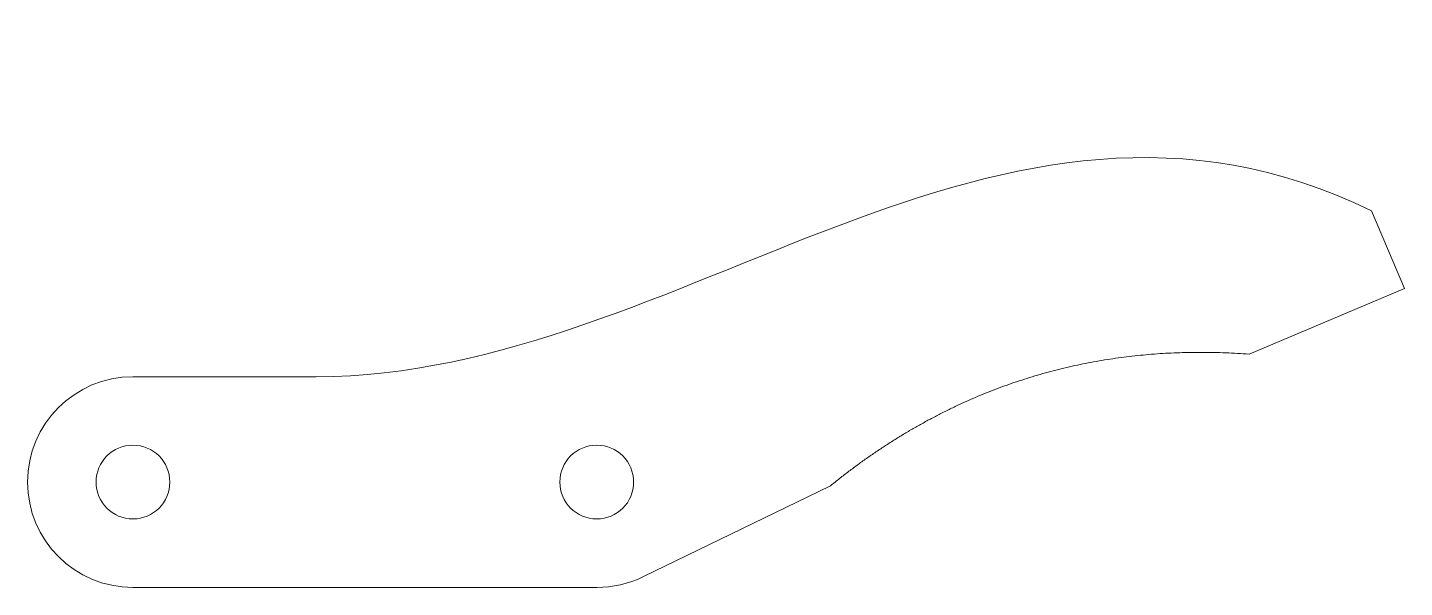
# Model space of a CAD drawing. Header units: millimetres. Extents: x 0 to 65.3, y 0 to 26.6.
import ezdxf

# ---------------------------------------------------------------- set-up
doc = ezdxf.new("R2010")
doc.units = ezdxf.units.MM

msp = doc.modelspace()

# ---------------------------------------------------------------- linework, layer by layer
at = {"color": 7, "linetype": 'Continuous', "lineweight": 15}
for p, q in [((65.314, 14.19), (63.753, 17.872)), ((57.948, 11.068), (65.314, 14.19)), ((13.695, 10), (5, 10)), ((29.184, 0.502), (38.085, 4.824)), ((5, 0), (27, 0))]:
    msp.add_line(p, q, dxfattribs=at)
for centre in [(5, 5), (27, 5)]:
    msp.add_circle(centre, 1.75, dxfattribs=at)
for centre, start, end in [((5, 5), 90, 270), ((27, 5), 270, 295.89781)]:
    msp.add_arc(centre, 5, start, end, dxfattribs=at)
msp.add_open_spline([(63.753, 17.872), (45.929, 26.564), (31.059, 10), (13.695, 10)], degree=3, dxfattribs=at)
msp.add_open_spline([(38.085, 4.824), (38.231, 4.941), (38.52, 5.174), (38.961, 5.512), (39.404, 5.841), (39.85, 6.16), (40.3, 6.469), (40.752, 6.769), (41.208, 7.058), (41.666, 7.338), (42.128, 7.607), (42.592, 7.867), (43.06, 8.117), (43.531, 8.357), (44.005, 8.587), (44.481, 8.808), (44.961, 9.018), (45.444, 9.219), (45.93, 9.409), (46.419, 9.59), (46.911, 9.761), (47.407, 9.922), (47.905, 10.073), (48.406, 10.215), (48.91, 10.346), (49.418, 10.468), (49.928, 10.579), (50.441, 10.681), (50.958, 10.773), (51.477, 10.855), (52, 10.927), (52.526, 10.99), (53.054, 11.042), (53.586, 11.085), (54.121, 11.117), (54.659, 11.14), (55.199, 11.153), (55.743, 11.156), (56.29, 11.149), (56.84, 11.132), (57.393, 11.106), (57.763, 11.081), (57.948, 11.068)], degree=3, knots=[0, 0, 0, 0, 0.026182, 0.052191, 0.078036, 0.103723, 0.129262, 0.154661, 0.179927, 0.205071, 0.2301, 0.255024, 0.279851, 0.304591, 0.329253, 0.353845, 0.378378, 0.40286, 0.427302, 0.451713, 0.476102, 0.500479, 0.524853, 0.549234, 0.573633, 0.598057, 0.622517, 0.647023, 0.671583, 0.696208, 0.720906, 0.745687, 0.77056, 0.795533, 0.820617, 0.845819, 0.871148, 0.896614, 0.922223, 0.947985, 0.973908, 1, 1, 1, 1], dxfattribs=at)

doc.saveas('drawing.dxf')
